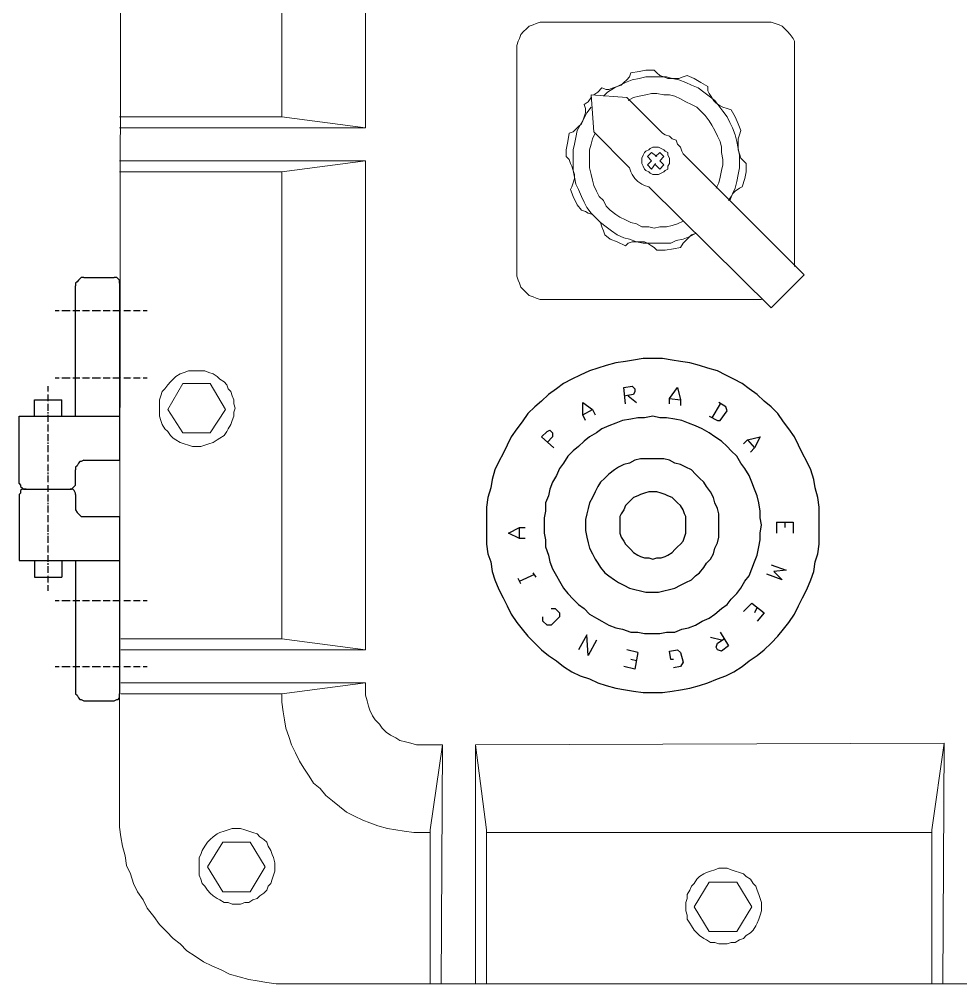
# Model space of a CAD drawing. Header units: millimetres. Extents: x -72 to 2978, y -1067 to 2817.
# Drawn here: x -36.3 to 167.7, y 603.5 to 812.6 of the extents above; entities that cross this region are included whole.
import ezdxf

# ---------------------------------------------------------------- set-up
doc = ezdxf.new("R2010")
doc.units = ezdxf.units.MM

msp = doc.modelspace()

# ---------------------------------------------------------------- linework, layer by layer
at = {"color": 7, "linetype": 'Continuous', "lineweight": 15, "true_color": 0x000007}
for p, q in [((-14.3, 931.49), (-14.6, 639.52)), ((38.73, 894.55), (38.73, 789.08)), ((20.56, 791.47), (20.56, 891.87)), ((77.46, 812.02), (125.73, 812.02)), ((71.5, 757.8), (71.5, 806.06)), ((131.68, 758.99), (131.68, 806.06)), ((95.34, 795.64), (87.59, 796.23)), ((88.19, 788.19), (87.59, 796.23)), ((95.34, 795.64), (103.08, 787.89)), ((20.56, 791.47), (-14.6, 791.47)), ((20.56, 791.47), (38.73, 789.08)), ((38.73, 789.08), (-14.6, 789.08)), ((95.93, 780.44), (88.19, 788.19)), ((107.55, 783.42), (133.77, 757.2)), ((38.73, 781.93), (-14.6, 781.93)), ((20.56, 779.55), (38.73, 781.93)), ((38.73, 675.87), (38.73, 781.93)), ((20.56, 779.55), (-14.6, 779.55)), ((20.56, 779.55), (20.56, 678.25)), ((126.62, 750.05), (100.1, 776.27)), ((133.77, 757.2), (126.62, 750.05)), ((77.46, 751.84), (124.53, 751.84)), ((-4.17, 728.01), (-0.89, 733.67)), ((-0.89, 733.67), (5.06, 733.67)), ((5.06, 733.67), (8.34, 728.01)), ((-0.89, 722.94), (-4.17, 728.01)), ((8.34, 728.01), (5.06, 722.94)), ((5.06, 722.94), (-0.89, 722.94)), ((20.56, 678.25), (-14.3, 678.25)), ((20.56, 678.25), (38.73, 675.87)), ((38.73, 675.87), (-14.3, 675.87)), ((38.73, 668.72), (-14.3, 668.72)), ((20.56, 666.34), (38.73, 668.72)), ((38.73, 667.23), (38.73, 668.72)), ((20.56, 666.34), (-14.3, 666.34)), ((55.41, 655.31), (50.95, 655.31)), ((52.73, 636.84), (55.41, 655.31)), ((55.41, 655.31), (55.12, 603.47)), ((164.16, 655.61), (62.56, 655.31)), ((62.56, 603.47), (62.56, 655.31)), ((64.95, 636.84), (62.56, 655.31)), ((161.48, 636.84), (164.16, 655.61)), ((164.16, 655.61), (163.86, 603.47)), ((52.73, 603.47), (52.73, 636.84)), ((64.95, 603.47), (64.95, 636.84)), ((161.48, 636.25), (64.95, 636.25)), ((161.48, 603.47), (161.48, 636.84)), ((4.47, 628.8), (7.75, 634.16)), ((7.75, 634.16), (13.7, 634.16)), ((13.7, 634.16), (16.98, 628.8)), ((7.75, 623.43), (4.47, 628.8)), ((16.98, 628.8), (13.7, 623.43)), ((109.94, 620.16), (113.21, 625.52)), ((113.21, 625.52), (119.17, 625.52)), ((119.17, 625.52), (122.45, 620.16)), ((13.7, 623.43), (7.75, 623.43)), ((113.21, 614.79), (109.94, 620.16)), ((122.45, 620.16), (119.17, 614.79)), ((119.17, 614.79), (113.21, 614.79)), ((313.42, 603.47), (21.45, 603.47))]:
    msp.add_line(p, q, dxfattribs=at)
at = {"color": 7, "linetype": 'Continuous', "lineweight": 25, "true_color": 0x000007}
for p, q in [((-22.34, 756.61), (-15.79, 756.61)), ((-14.6, 755.42), (-14.6, 716.98)), ((-24.13, 726.52), (-24.13, 754.82)), ((-28.6, 749.46), (-27.71, 749.46)), ((-27.41, 749.46), (-27.41, 749.46)), ((-27.11, 749.46), (-25.32, 749.46)), ((-25.03, 749.46), (-25.03, 749.46)), ((-24.73, 749.46), (-23.24, 749.46)), ((-22.94, 749.46), (-22.94, 749.46)), ((-22.64, 749.46), (-21.15, 749.46)), ((-20.85, 749.46), (-20.85, 749.46)), ((-20.56, 749.46), (-18.77, 749.46)), ((-18.47, 749.46), (-18.47, 749.46)), ((-18.17, 749.46), (-16.68, 749.46)), ((-16.39, 749.46), (-16.39, 749.46)), ((-16.09, 749.46), (-14.6, 749.46)), ((-14.3, 749.46), (-14.3, 749.46)), ((-13.7, 749.46), (-12.22, 749.46)), ((-11.92, 749.46), (-11.92, 749.46)), ((-11.62, 749.46), (-10.13, 749.46)), ((-9.83, 749.46), (-9.83, 749.46)), ((-9.53, 749.46), (-8.64, 749.46)), ((-28.6, 734.86), (-27.71, 734.86)), ((-27.41, 734.86), (-27.41, 734.86)), ((-27.11, 734.86), (-25.32, 734.86)), ((-25.03, 734.86), (-25.03, 734.86)), ((-24.73, 734.86), (-23.24, 734.86)), ((-22.94, 734.86), (-22.94, 734.86)), ((-22.64, 734.86), (-21.15, 734.86)), ((-20.85, 734.86), (-20.85, 734.86)), ((-20.56, 734.86), (-18.77, 734.86)), ((-18.47, 734.86), (-18.47, 734.86)), ((-18.17, 734.86), (-16.68, 734.86)), ((-16.39, 734.86), (-16.39, 734.86)), ((-16.09, 734.86), (-14.6, 734.86)), ((-14.3, 734.86), (-14.3, 734.86)), ((-13.7, 734.86), (-12.22, 734.86)), ((-11.92, 734.86), (-11.92, 734.86)), ((-11.62, 734.86), (-10.13, 734.86)), ((-9.83, 734.86), (-9.83, 734.86)), ((-9.53, 734.86), (-8.64, 734.86)), ((-30.09, 731.88), (-30.09, 733.07)), ((-33.07, 730.09), (-27.11, 730.09)), ((-33.07, 726.52), (-33.07, 730.09)), ((-30.09, 731.58), (-30.09, 731.58)), ((-30.09, 729.8), (-30.09, 731.28)), ((-27.11, 726.52), (-27.11, 730.09)), ((95.63, 730.99), (97.42, 729.5)), ((104.57, 730.39), (106.96, 730.09)), ((-30.09, 729.5), (-30.09, 729.5)), ((-30.09, 727.71), (-30.09, 729.2)), ((85.8, 726.82), (87.89, 728.01)), ((115.6, 729.2), (113.81, 726.22)), ((-36.35, 726.52), (-14.6, 726.52)), ((-36.35, 711.92), (-36.35, 726.52)), ((-30.09, 727.11), (-30.09, 727.41)), ((-30.09, 725.33), (-30.09, 726.82)), ((-30.09, 725.03), (-30.09, 725.03)), ((-30.09, 723.24), (-30.09, 724.73)), ((-30.09, 722.94), (-30.09, 722.94)), ((-30.09, 721.16), (-30.09, 722.64)), ((-30.09, 720.56), (-30.09, 720.86)), ((-30.09, 718.77), (-30.09, 720.26)), ((121.55, 721.45), (123.04, 719.67)), ((-30.09, 718.47), (-30.09, 718.47)), ((-30.09, 716.69), (-30.09, 718.18)), ((-30.09, 716.39), (-30.09, 716.39)), ((-30.09, 714.6), (-30.09, 716.09)), ((-22.34, 716.98), (-14.6, 716.98)), ((-30.09, 714), (-30.09, 714.3)), ((-30.09, 712.22), (-30.09, 713.71)), ((-24.13, 711.92), (-24.13, 714.9)), ((-30.09, 711.92), (-30.09, 711.92)), ((-30.09, 710.13), (-30.09, 711.62)), ((-36.35, 709.54), (-36.35, 695.24)), ((-34.86, 710.73), (-25.32, 710.73)), ((-30.09, 709.83), (-30.09, 709.83)), ((-30.09, 708.05), (-30.09, 709.54)), ((-24.13, 709.54), (-24.13, 706.56)), ((-30.09, 707.45), (-30.09, 707.75)), ((-30.09, 705.66), (-30.09, 707.15)), ((-30.09, 705.36), (-30.09, 705.36)), ((-30.09, 703.58), (-30.09, 705.07)), ((-30.09, 703.28), (-30.09, 703.28)), ((-30.09, 701.49), (-30.09, 702.98)), ((-22.34, 704.77), (-14.6, 704.77)), ((-14.6, 704.77), (-14.6, 666.34)), ((127.81, 703.58), (127.81, 701.19)), ((129.6, 703.58), (129.6, 702.39)), ((-30.09, 700.9), (-30.09, 701.19)), ((72.1, 700), (72.1, 702.39)), ((-30.09, 699.11), (-30.09, 700.6)), ((-30.09, 698.81), (-30.09, 698.81)), ((-30.09, 697.02), (-30.09, 698.51)), ((-30.09, 696.73), (-30.09, 696.73)), ((-36.35, 695.24), (-14.6, 695.24)), ((-33.07, 695.24), (-33.07, 691.66)), ((-30.09, 694.94), (-30.09, 696.43)), ((-30.09, 694.34), (-30.09, 694.64)), ((-27.11, 695.24), (-27.11, 691.66)), ((-24.13, 695.24), (-24.13, 666.93)), ((-30.09, 692.55), (-30.09, 694.04)), ((75.67, 691.66), (75.08, 692.55)), ((-33.07, 691.66), (-27.11, 691.66)), ((-30.09, 692.26), (-30.09, 692.26)), ((-30.09, 690.47), (-30.09, 691.96)), ((72.4, 690.17), (71.8, 691.36)), ((72.1, 690.77), (75.38, 692.26)), ((-30.09, 690.17), (-30.09, 690.17)), ((-30.09, 688.68), (-30.09, 689.87)), ((-28.6, 686.6), (-27.71, 686.6)), ((-27.41, 686.6), (-27.41, 686.6)), ((-27.11, 686.6), (-25.32, 686.6)), ((-25.03, 686.6), (-25.03, 686.6)), ((-24.73, 686.6), (-23.24, 686.6)), ((-22.94, 686.6), (-22.94, 686.6)), ((-22.64, 686.6), (-21.15, 686.6)), ((-20.85, 686.6), (-20.85, 686.6)), ((-20.56, 686.6), (-18.77, 686.6)), ((-18.47, 686.6), (-18.47, 686.6)), ((-18.17, 686.6), (-16.68, 686.6)), ((-16.39, 686.6), (-16.39, 686.6)), ((-16.09, 686.6), (-14.6, 686.6)), ((-14.3, 686.6), (-14.3, 686.6)), ((-13.7, 686.6), (-12.22, 686.6)), ((-11.92, 686.6), (-11.92, 686.6)), ((-11.62, 686.6), (-10.13, 686.6)), ((-9.83, 686.6), (-9.83, 686.6)), ((-9.53, 686.6), (-8.64, 686.6)), ((122.45, 686), (120.66, 684.21)), ((123.64, 685.11), (123.04, 683.91)), ((115.89, 677.96), (113.51, 678.55)), ((97.72, 675.27), (95.34, 675.87)), ((97.42, 673.49), (96.23, 673.78)), ((-28.6, 672.29), (-27.71, 672.29)), ((-27.41, 672.29), (-27.41, 672.29)), ((-27.11, 672.29), (-25.32, 672.29)), ((-25.03, 672.29), (-25.03, 672.29)), ((-24.73, 672.29), (-23.24, 672.29)), ((-22.94, 672.29), (-22.94, 672.29)), ((-22.64, 672.29), (-21.15, 672.29)), ((-20.85, 672.29), (-20.85, 672.29)), ((-20.56, 672.29), (-18.77, 672.29)), ((-18.47, 672.29), (-18.47, 672.29)), ((-18.17, 672.29), (-16.68, 672.29)), ((-16.39, 672.29), (-16.39, 672.29)), ((-16.09, 672.29), (-14.6, 672.29)), ((-14.3, 672.29), (-14.3, 672.29)), ((-13.7, 672.29), (-12.22, 672.29)), ((-11.92, 672.29), (-11.92, 672.29)), ((-11.62, 672.29), (-10.13, 672.29)), ((-9.83, 672.29), (-9.83, 672.29)), ((-9.53, 672.29), (-8.64, 672.29)), ((-22.34, 664.85), (-15.79, 664.85))]:
    msp.add_line(p, q, dxfattribs=at)
at = {"color": 7, "linetype": 'Continuous', "lineweight": 15, "true_color": 0x000007}
for points in [[(77.46, 812.02), (76.57, 812.02), (75.67, 811.73), (75.08, 811.43), (74.18, 811.13), (73.59, 810.53), (72.99, 809.94), (72.4, 809.34), (72.1, 808.45), (71.8, 807.85), (71.5, 806.96), (71.5, 806.06)], [(131.68, 806.06), (131.68, 806.96), (131.68, 807.85), (131.39, 808.45), (130.79, 809.34), (130.19, 809.94), (129.6, 810.53), (129, 811.13), (128.41, 811.43), (127.51, 811.73), (126.62, 812.02), (125.73, 812.02)], [(101.3, 801.6), (99.51, 801.6), (98.02, 801.3), (96.23, 801)], [(101.3, 801.6), (101.89, 801), (102.49, 800.4), (103.38, 800.11), (104.27, 799.81), (105.17, 799.81), (106.06, 799.81), (106.66, 799.81), (107.55, 800.11), (108.45, 800.4)], [(89.97, 797.72), (90.87, 797.42), (91.46, 797.42), (92.36, 797.72), (93.25, 798.02), (94.15, 798.32), (94.74, 798.91), (95.34, 799.51), (95.93, 800.11), (96.23, 801)], [(117.68, 773.29), (118.28, 774.78), (118.87, 775.97), (119.17, 777.46), (119.47, 778.95), (119.77, 780.44), (119.77, 781.93), (119.77, 783.12), (119.47, 784.61), (119.17, 786.1), (118.87, 787.59), (118.28, 789.08), (117.68, 790.27), (117.09, 791.47), (116.19, 792.66), (115.3, 793.85), (114.4, 795.04), (113.21, 795.94), (112.02, 796.83), (110.83, 797.72), (109.34, 798.32), (108.15, 798.91), (106.66, 799.51), (105.17, 799.81), (103.98, 800.11), (102.49, 800.11), (101, 800.11), (99.51, 800.11), (98.02, 799.81), (96.53, 799.51), (95.04, 798.91), (93.85, 798.32), (92.66, 797.72), (91.17, 796.83), (90.27, 795.94)], [(112.91, 798.02), (111.43, 798.91), (109.94, 799.81), (108.45, 800.4)], [(89.97, 797.72), (89.08, 796.83), (88.19, 796.23)], [(112.91, 798.02), (112.91, 797.13), (113.21, 796.53), (113.81, 795.64), (114.11, 795.04), (114.7, 794.45), (115.6, 793.85), (116.19, 793.55), (117.09, 793.25), (117.98, 792.96)], [(87.59, 795.64), (86.99, 794.74), (86.1, 794.15)], [(114.7, 775.97), (115.3, 777.17), (115.6, 778.36), (115.89, 779.85), (116.19, 781.04), (116.19, 782.23), (115.89, 783.72), (115.89, 784.91), (115.6, 786.1), (115, 787.3), (114.4, 788.49), (113.81, 789.68), (113.21, 790.57), (112.32, 791.76), (111.43, 792.66), (110.53, 793.55), (109.34, 794.15), (108.15, 794.74), (106.96, 795.34), (105.76, 795.94), (104.57, 796.23), (103.38, 796.23), (101.89, 796.53), (100.7, 796.53), (99.51, 796.23), (98.02, 795.94), (96.83, 795.64), (95.63, 795.04)], [(82.82, 787.89), (83.72, 788.19), (84.31, 788.78), (84.91, 789.38), (85.51, 789.98), (85.8, 790.57), (86.1, 791.47), (86.4, 792.36), (86.4, 793.25), (86.1, 794.15)], [(87.59, 793.55), (86.7, 792.36), (86.1, 791.17), (85.21, 789.68), (84.61, 788.49), (84.31, 787), (84.02, 785.51), (83.72, 784.32), (83.72, 782.83), (83.72, 781.34), (83.72, 779.85), (84.02, 778.36), (84.31, 776.87), (84.91, 775.68), (85.51, 774.19), (86.1, 772.99), (86.7, 771.8), (87.59, 770.61), (88.78, 769.42), (89.68, 768.53), (90.87, 767.63), (92.06, 766.74), (93.25, 765.84), (94.74, 765.25), (95.93, 764.95), (97.42, 764.35), (98.91, 764.06), (100.4, 764.06), (101.89, 764.06), (103.38, 764.06), (104.87, 764.06), (106.06, 764.65), (107.55, 764.95), (109.04, 765.55), (110.23, 766.14)], [(120.06, 788.49), (119.47, 789.98), (118.87, 791.47), (117.98, 792.96)], [(120.06, 788.49), (119.77, 787.59), (119.47, 786.7), (119.47, 786.1), (119.47, 785.21), (119.47, 784.32), (119.77, 783.42), (120.06, 782.53), (120.66, 781.93), (121.26, 781.34)], [(82.82, 787.89), (82.53, 786.1), (82.23, 784.32), (82.23, 782.83)], [(88.48, 787.89), (87.89, 786.7), (87.59, 785.51), (87.29, 784.32), (87.29, 782.83), (87.29, 781.63), (87.29, 780.44), (87.59, 778.95), (87.89, 777.76), (88.19, 776.57), (88.78, 775.38), (89.38, 774.19), (90.27, 773.29), (90.87, 772.1), (91.76, 771.21), (92.95, 770.31), (93.85, 769.72), (95.04, 769.12), (96.23, 768.53), (97.42, 768.23), (98.61, 767.63), (100.1, 767.63), (101.3, 767.33), (102.49, 767.63), (103.98, 767.63), (105.17, 767.93), (106.36, 768.23), (107.55, 768.82)], [(107.55, 783.42), (107.25, 784.02), (106.96, 784.91), (106.36, 785.51), (106.06, 786.4), (105.17, 786.7), (104.57, 787.3), (103.68, 787.59), (103.08, 787.89)], [(83.12, 775.68), (83.42, 776.27), (83.72, 777.17), (84.02, 778.06), (84.02, 778.95), (83.72, 779.85), (83.42, 780.74), (83.12, 781.34), (82.82, 782.23), (82.23, 782.83)], [(101.89, 782.83), (100.7, 783.72), (99.81, 782.83), (100.7, 781.93)], [(102.49, 781.93), (103.38, 782.83), (102.49, 783.72), (101.59, 782.83)], [(95.93, 780.44), (96.23, 779.55), (96.53, 778.95), (97.12, 778.06), (97.72, 777.46), (98.61, 776.87), (99.21, 776.57), (100.1, 776.27)], [(100.7, 781.93), (99.81, 781.04), (100.7, 780.14), (101.59, 781.34)], [(101.59, 781.04), (102.49, 780.14), (103.38, 781.04), (102.49, 781.93)], [(120.36, 776.27), (120.96, 778.06), (121.26, 779.55), (121.26, 781.34)], [(120.36, 776.27), (119.77, 775.97), (118.87, 775.38), (118.28, 774.78), (117.98, 774.19), (117.38, 773.29)], [(83.12, 775.68), (83.72, 774.19), (84.61, 772.4), (85.51, 771.21)], [(90.57, 765.84), (90.27, 766.74), (89.97, 767.63), (89.68, 768.53), (89.08, 769.12), (88.48, 769.72), (87.89, 770.31), (86.99, 770.61), (86.4, 770.91), (85.51, 771.21)], [(90.57, 765.84), (91.76, 764.95), (93.25, 764.35), (95.04, 763.46)], [(110.23, 766.14), (109.34, 765.84), (108.74, 765.25), (108.15, 764.65), (107.55, 764.06), (106.96, 763.16)], [(101.89, 762.57), (101.3, 763.16), (100.7, 763.46), (99.81, 764.06), (99.21, 764.35), (98.32, 764.35), (97.42, 764.35), (96.53, 764.35), (95.63, 764.06), (95.04, 763.46)], [(101.89, 762.57), (103.68, 762.57), (105.47, 762.87), (106.96, 763.16)], [(71.5, 757.8), (71.5, 756.91), (71.8, 756.01), (72.1, 755.42), (72.4, 754.52), (72.99, 753.93), (73.59, 753.33), (74.18, 752.74), (75.08, 752.44), (75.67, 752.14), (76.57, 751.84), (77.46, 751.84)], [(38.73, 667.23), (38.73, 666.04), (39.03, 664.85), (39.33, 663.66), (39.62, 662.76), (40.22, 661.57), (40.82, 660.68), (41.71, 659.78), (42.31, 658.89), (43.2, 657.99), (44.09, 657.4), (45.29, 656.8), (46.18, 656.21), (47.37, 655.91), (48.56, 655.61), (49.75, 655.31), (50.95, 655.31)], [(20.56, 666.34), (20.56, 664.55), (20.85, 662.46), (21.15, 660.68), (21.45, 658.89), (22.05, 657.1), (22.64, 655.31), (23.54, 653.53), (24.43, 651.74), (25.32, 650.25), (26.52, 648.46), (27.41, 646.97), (28.9, 645.78), (30.09, 644.29), (31.58, 643.1), (33.07, 641.91), (34.56, 640.71), (36.35, 639.82), (38.13, 638.93), (39.62, 638.33), (41.41, 637.74), (43.5, 637.14), (45.29, 636.84), (47.07, 636.54), (49.16, 636.25), (50.95, 636.25), (52.73, 636.25)], [(-14.6, 639.52), (-14.6, 637.44), (-14.3, 635.35), (-14, 633.27), (-13.41, 631.18), (-13.11, 629.1), (-12.22, 627.31), (-11.62, 625.22), (-10.73, 623.43), (-9.53, 621.65), (-8.64, 619.86), (-7.15, 618.07), (-5.96, 616.28), (-4.47, 614.79), (-2.98, 613.31), (-1.49, 612.11), (0, 610.62), (1.79, 609.43), (3.58, 608.24), (5.36, 607.35), (7.45, 606.45), (9.24, 605.56), (11.32, 604.96), (13.41, 604.37), (15.19, 604.07), (17.28, 603.77), (19.37, 603.47), (21.45, 603.47)]]:
    msp.add_lwpolyline(points, dxfattribs=at)
for points in [[(104.57, 781.93), (104.57, 782.53), (104.27, 783.12), (104.27, 783.72), (103.68, 784.02), (103.38, 784.32), (102.79, 784.61), (102.19, 784.91), (101.59, 784.91), (101, 784.91), (100.4, 784.61), (100.1, 784.32), (99.51, 784.02), (99.21, 783.72), (98.91, 783.12), (98.61, 782.53), (98.61, 781.93), (98.61, 781.34), (98.91, 780.74), (99.21, 780.14), (99.51, 779.85), (100.1, 779.55), (100.4, 779.25), (101, 778.95), (101.59, 778.95), (102.19, 778.95), (102.79, 779.25), (103.38, 779.55), (103.68, 779.85), (104.27, 780.14), (104.27, 780.74), (104.57, 781.34)], [(10.43, 728.31), (10.13, 729.2), (10.13, 730.09), (9.83, 730.99), (9.53, 731.88), (8.94, 732.48), (8.64, 733.37), (8.04, 733.97), (7.15, 734.56), (6.55, 735.16), (5.66, 735.75), (4.77, 736.05), (3.87, 736.35), (2.98, 736.35), (2.09, 736.35), (1.19, 736.35), (0.3, 736.35), (-0.6, 736.05), (-1.49, 735.75), (-2.38, 735.16), (-2.98, 734.56), (-3.58, 733.97), (-4.17, 733.37), (-4.77, 732.48), (-5.36, 731.88), (-5.66, 730.99), (-5.96, 730.09), (-5.96, 729.2), (-5.96, 728.31), (-5.96, 727.41), (-5.96, 726.52), (-5.66, 725.62), (-5.36, 724.73), (-4.77, 723.84), (-4.17, 723.24), (-3.58, 722.35), (-2.98, 721.75), (-2.38, 721.45), (-1.49, 720.86), (-0.6, 720.56), (0.3, 720.26), (1.19, 719.96), (2.09, 719.96), (2.98, 719.96), (3.87, 720.26), (4.77, 720.56), (5.66, 720.86), (6.55, 721.45), (7.15, 721.75), (8.04, 722.35), (8.64, 723.24), (8.94, 723.84), (9.53, 724.73), (9.83, 725.62), (10.13, 726.52), (10.13, 727.41)], [(19.07, 628.8), (19.07, 629.69), (18.77, 630.88), (18.47, 631.48), (18.17, 632.37), (17.58, 633.27), (17.28, 634.16), (16.68, 634.76), (15.79, 635.35), (15.19, 635.95), (14.3, 636.25), (13.41, 636.54), (12.51, 636.84), (11.62, 637.14), (10.73, 637.14), (9.83, 637.14), (8.94, 636.84), (8.04, 636.54), (7.15, 636.25), (6.55, 635.95), (5.66, 635.35), (5.06, 634.76), (4.47, 634.16), (3.87, 633.27), (3.28, 632.37), (2.98, 631.48), (2.68, 630.88), (2.68, 629.69), (2.68, 628.8), (2.68, 627.9), (2.68, 627.01), (2.98, 626.12), (3.28, 625.22), (3.87, 624.63), (4.47, 623.73), (5.06, 623.14), (5.66, 622.54), (6.55, 621.95), (7.15, 621.65), (8.04, 621.05), (8.94, 621.05), (9.83, 620.75), (10.73, 620.75), (11.62, 620.75), (12.51, 621.05), (13.41, 621.05), (14.3, 621.65), (15.19, 621.95), (15.79, 622.54), (16.68, 623.14), (17.28, 623.73), (17.58, 624.63), (18.17, 625.22), (18.47, 626.12), (18.77, 627.01), (19.07, 627.9)], [(124.53, 620.16), (124.53, 621.05), (124.24, 621.95), (123.94, 622.84), (123.64, 623.73), (123.34, 624.63), (122.75, 625.22), (122.15, 626.12), (121.26, 626.71), (120.66, 627.31), (119.77, 627.61), (118.87, 627.9), (117.98, 628.2), (117.09, 628.5), (116.19, 628.5), (115.3, 628.5), (114.4, 628.2), (113.51, 627.9), (112.62, 627.61), (112.02, 627.31), (111.13, 626.71), (110.53, 626.12), (109.94, 625.22), (109.34, 624.63), (109.04, 623.73), (108.45, 622.84), (108.45, 621.95), (108.15, 621.05), (108.15, 620.16), (108.15, 619.26), (108.45, 618.37), (108.45, 617.48), (109.04, 616.58), (109.34, 615.99), (109.94, 615.09), (110.53, 614.5), (111.13, 613.9), (112.02, 613.31), (112.62, 613.01), (113.51, 612.41), (114.4, 612.41), (115.3, 612.11), (116.19, 612.11), (117.09, 612.11), (117.98, 612.41), (118.87, 612.41), (119.77, 613.01), (120.66, 613.31), (121.26, 613.9), (122.15, 614.5), (122.75, 615.09), (123.34, 615.99), (123.64, 616.58), (123.94, 617.48), (124.24, 618.37), (124.53, 619.26)]]:
    msp.add_lwpolyline(points, close=True, dxfattribs=at)
at = {"color": 7, "linetype": 'Continuous', "lineweight": 25, "true_color": 0x000007}
for points in [[(-22.34, 756.61), (-22.94, 756.61), (-23.24, 756.31), (-23.54, 756.01), (-23.83, 755.71), (-24.13, 755.42), (-24.13, 754.82)], [(-14.6, 755.42), (-14.6, 755.71), (-14.6, 756.01), (-14.9, 756.31), (-15.19, 756.61), (-15.79, 756.61)], [(95.04, 729.2), (94.74, 732.77), (96.53, 733.07), (97.12, 732.48), (97.12, 731.88), (96.83, 731.28), (95.04, 730.99)], [(104.57, 729.2), (104.57, 730.39), (106.36, 732.77), (106.96, 730.09), (106.96, 728.9)], [(86.4, 725.62), (85.8, 726.82), (85.8, 729.5), (87.89, 728.01), (88.48, 726.82)], [(113.21, 726.52), (115, 725.62), (115.6, 725.62), (117.09, 727.71), (116.79, 728.6), (115.3, 729.5)], [(79.55, 719.67), (76.87, 722.05), (78.06, 723.24), (78.65, 723.54), (79.25, 722.94), (79.25, 722.05), (78.06, 720.86)], [(120.66, 720.56), (121.55, 721.45), (124.24, 722.05), (123.04, 719.67), (122.15, 718.77)], [(-22.34, 716.98), (-22.94, 716.69), (-23.24, 716.69), (-23.54, 716.39), (-23.83, 715.79), (-24.13, 715.49), (-24.13, 714.9)], [(-36.35, 711.92), (-36.05, 711.62), (-36.05, 711.32), (-35.75, 711.03), (-35.45, 710.73), (-34.86, 710.73)], [(-25.32, 710.73), (-25.03, 710.73), (-24.73, 711.03), (-24.43, 711.32), (-24.13, 711.62), (-24.13, 711.92)], [(-34.86, 710.73), (-35.45, 710.73), (-35.75, 710.73), (-36.05, 710.43), (-36.05, 709.83), (-36.35, 709.54)], [(-24.13, 709.54), (-24.13, 709.83), (-24.43, 710.43), (-24.73, 710.73), (-25.03, 710.73), (-25.32, 710.73)], [(-24.13, 706.56), (-24.13, 706.26), (-23.83, 705.66), (-23.54, 705.36), (-23.24, 705.07), (-22.94, 704.77), (-22.34, 704.77)], [(127.81, 703.58), (131.39, 703.58), (131.39, 701.19)], [(73.29, 700), (72.1, 700), (69.72, 701.19), (72.1, 702.39), (73.29, 702.39)], [(126.62, 694.34), (129.9, 693.15), (127.22, 692.85), (129, 691.06), (125.73, 692.26)], [(122.45, 686), (125.13, 683.91), (123.64, 682.13)], [(78.95, 684.81), (79.84, 684.81), (80.74, 683.91), (80.74, 683.02), (78.95, 681.23), (78.06, 681.23), (77.16, 682.13), (77.16, 683.02)], [(115.6, 679.74), (117.38, 676.76), (115.89, 675.57), (115, 675.87), (114.7, 676.47), (115, 677.36), (116.49, 678.25)], [(88.78, 677.96), (86.99, 674.68), (86.7, 679.15), (84.91, 675.87)], [(105.47, 673.78), (104.87, 673.78), (104.57, 675.57), (106.36, 675.87), (106.96, 675.27), (107.55, 673.19), (106.96, 672.29), (105.47, 672)], [(97.72, 675.27), (97.12, 671.7), (94.74, 672.29)], [(-24.13, 666.93), (-24.13, 666.34), (-23.83, 666.04), (-23.54, 665.44), (-23.24, 665.14), (-22.94, 665.14), (-22.34, 664.85)], [(-15.79, 664.85), (-15.19, 665.14), (-14.9, 665.14), (-14.6, 665.44), (-14.6, 665.74), (-14.6, 666.34)]]:
    msp.add_lwpolyline(points, dxfattribs=at)
at = {"color": 41, "linetype": 'Continuous', "lineweight": 25, "true_color": 0xf4ee51}
msp.add_lwpolyline([(137.05, 702.98), (137.05, 705.07), (137.05, 706.85), (136.75, 708.94), (136.15, 711.03), (135.86, 712.81), (135.26, 714.9), (134.37, 716.69), (133.47, 718.47), (132.58, 720.26), (131.68, 722.05), (130.49, 723.84), (129.3, 725.33), (128.11, 727.11), (126.62, 728.6), (125.13, 729.8), (123.64, 731.28), (121.85, 732.48), (120.36, 733.67), (118.58, 734.56), (116.79, 735.46), (115, 736.35), (112.91, 736.95), (111.13, 737.54), (109.04, 738.14), (106.96, 738.43), (105.17, 738.73), (103.08, 739.03), (101, 739.03), (98.91, 739.03), (96.83, 738.73), (95.04, 738.43), (92.95, 738.14), (90.87, 737.54), (89.08, 736.95), (87.29, 736.35), (85.21, 735.46), (83.42, 734.56), (81.63, 733.67), (80.14, 732.48), (78.36, 731.28), (76.87, 729.8), (75.38, 728.6), (73.89, 727.11), (72.69, 725.33), (71.5, 723.84), (70.31, 722.05), (69.42, 720.26), (68.52, 718.47), (67.63, 716.69), (66.74, 714.9), (66.14, 712.81), (65.84, 711.03), (65.25, 708.94), (64.95, 706.85), (64.95, 705.07), (64.95, 702.98), (64.95, 700.9), (64.95, 698.81), (65.25, 696.73), (65.84, 694.94), (66.14, 692.85), (66.74, 691.06), (67.63, 688.98), (68.52, 687.19), (69.42, 685.4), (70.31, 683.62), (71.5, 681.83), (72.69, 680.34), (73.89, 678.85), (75.38, 677.36), (76.87, 675.87), (78.36, 674.68), (80.14, 673.49), (81.63, 672.29), (83.42, 671.1), (85.21, 670.21), (87.29, 669.61), (89.08, 668.72), (90.87, 668.12), (92.95, 667.53), (95.04, 667.23), (96.83, 666.93), (98.91, 666.63), (101, 666.63), (103.08, 666.63), (105.17, 666.93), (106.96, 667.23), (109.04, 667.53), (111.13, 668.12), (112.91, 668.72), (115, 669.61), (116.79, 670.21), (118.58, 671.1), (120.36, 672.29), (121.85, 673.49), (123.64, 674.68), (125.13, 675.87), (126.62, 677.36), (128.11, 678.85), (129.3, 680.34), (130.49, 681.83), (131.68, 683.62), (132.58, 685.4), (133.47, 687.19), (134.37, 688.98), (135.26, 691.06), (135.86, 692.85), (136.15, 694.94), (136.75, 696.73), (137.05, 698.81), (137.05, 700.9)], close=True, dxfattribs=at)
at = {"color": 240, "linetype": 'Continuous', "lineweight": 25, "true_color": 0xed1f24}
for points in [[(124.53, 702.98), (124.24, 704.47), (124.24, 705.96), (123.94, 707.75), (123.64, 709.24), (123.04, 710.73), (122.45, 712.22), (121.85, 713.71), (120.96, 715.2), (120.06, 716.39), (119.17, 717.88), (117.98, 719.07), (117.09, 719.96), (115.89, 721.16), (114.4, 722.05), (113.21, 722.94), (111.72, 723.84), (110.23, 724.43), (108.74, 725.03), (107.25, 725.62), (105.76, 725.92), (103.98, 726.22), (102.49, 726.22), (101, 726.52), (99.21, 726.22), (97.72, 726.22), (96.23, 725.92), (94.44, 725.62), (92.95, 725.03), (91.46, 724.43), (89.97, 723.84), (88.78, 722.94), (87.29, 722.05), (86.1, 721.16), (84.91, 719.96), (83.72, 719.07), (82.53, 717.88), (81.63, 716.39), (80.74, 715.2), (80.14, 713.71), (79.25, 712.22), (78.65, 710.73), (78.36, 709.24), (77.76, 707.75), (77.76, 705.96), (77.46, 704.47), (77.46, 702.98), (77.46, 701.19), (77.76, 699.7), (77.76, 698.21), (78.36, 696.43), (78.65, 694.94), (79.25, 693.45), (80.14, 691.96), (80.74, 690.77), (81.63, 689.28), (82.53, 688.09), (83.72, 686.89), (84.91, 685.7), (86.1, 684.81), (87.29, 683.62), (88.78, 682.72), (89.97, 682.13), (91.46, 681.23), (92.95, 680.64), (94.44, 680.34), (96.23, 679.74), (97.72, 679.74), (99.21, 679.45), (101, 679.45), (102.49, 679.45), (103.98, 679.74), (105.76, 679.74), (107.25, 680.34), (108.74, 680.64), (110.23, 681.23), (111.72, 682.13), (113.21, 682.72), (114.4, 683.62), (115.89, 684.81), (117.09, 685.7), (117.98, 686.89), (119.17, 688.09), (120.06, 689.28), (120.96, 690.77), (121.85, 691.96), (122.45, 693.45), (123.04, 694.94), (123.64, 696.43), (123.94, 698.21), (124.24, 699.7), (124.24, 701.19)], [(115.3, 702.98), (115.3, 704.17), (115.3, 705.36), (115, 706.56), (114.4, 707.75), (114.11, 708.94), (113.51, 710.13), (112.62, 711.32), (112.02, 712.22), (111.13, 713.11), (110.23, 714), (109.34, 714.9), (108.15, 715.49), (106.96, 716.09), (105.76, 716.39), (104.57, 716.98), (103.38, 717.28), (102.19, 717.28), (101, 717.28), (99.51, 717.28), (98.32, 717.28), (97.12, 716.98), (95.93, 716.39), (94.74, 716.09), (93.55, 715.49), (92.66, 714.9), (91.46, 714), (90.57, 713.11), (89.68, 712.22), (89.08, 711.32), (88.48, 710.13), (87.89, 708.94), (87.29, 707.75), (86.99, 706.56), (86.7, 705.36), (86.4, 704.17), (86.4, 702.98), (86.4, 701.79), (86.7, 700.3), (86.99, 699.11), (87.29, 697.92), (87.89, 696.73), (88.48, 695.53), (89.08, 694.64), (89.68, 693.75), (90.57, 692.55), (91.46, 691.96), (92.66, 691.06), (93.55, 690.47), (94.74, 689.87), (95.93, 689.28), (97.12, 688.98), (98.32, 688.68), (99.51, 688.38), (101, 688.38), (102.19, 688.38), (103.38, 688.68), (104.57, 688.98), (105.76, 689.28), (106.96, 689.87), (108.15, 690.47), (109.34, 691.06), (110.23, 691.96), (111.13, 692.55), (112.02, 693.75), (112.62, 694.64), (113.51, 695.53), (114.11, 696.73), (114.4, 697.92), (115, 699.11), (115.3, 700.3), (115.3, 701.79)], [(108.15, 702.98), (108.15, 703.88), (108.15, 704.77), (107.85, 705.36), (107.55, 706.26), (106.96, 707.15), (106.36, 707.75), (105.76, 708.34), (105.17, 708.94), (104.27, 709.24), (103.68, 709.54), (102.79, 709.83), (101.89, 710.13), (101, 710.13), (100.1, 710.13), (99.21, 709.83), (98.32, 709.54), (97.72, 709.24), (96.83, 708.94), (96.23, 708.34), (95.63, 707.75), (95.04, 707.15), (94.74, 706.26), (94.15, 705.36), (93.85, 704.77), (93.85, 703.88), (93.85, 702.98), (93.85, 702.09), (93.85, 701.19), (94.15, 700.3), (94.74, 699.41), (95.04, 698.81), (95.63, 698.21), (96.23, 697.62), (96.83, 697.02), (97.72, 696.43), (98.32, 696.13), (99.21, 695.83), (100.1, 695.83), (101, 695.53), (101.89, 695.83), (102.79, 695.83), (103.68, 696.13), (104.27, 696.43), (105.17, 697.02), (105.76, 697.62), (106.36, 698.21), (106.96, 698.81), (107.55, 699.41), (107.85, 700.3), (108.15, 701.19), (108.15, 702.09)]]:
    msp.add_lwpolyline(points, close=True, dxfattribs=at)

doc.saveas('drawing.dxf')
